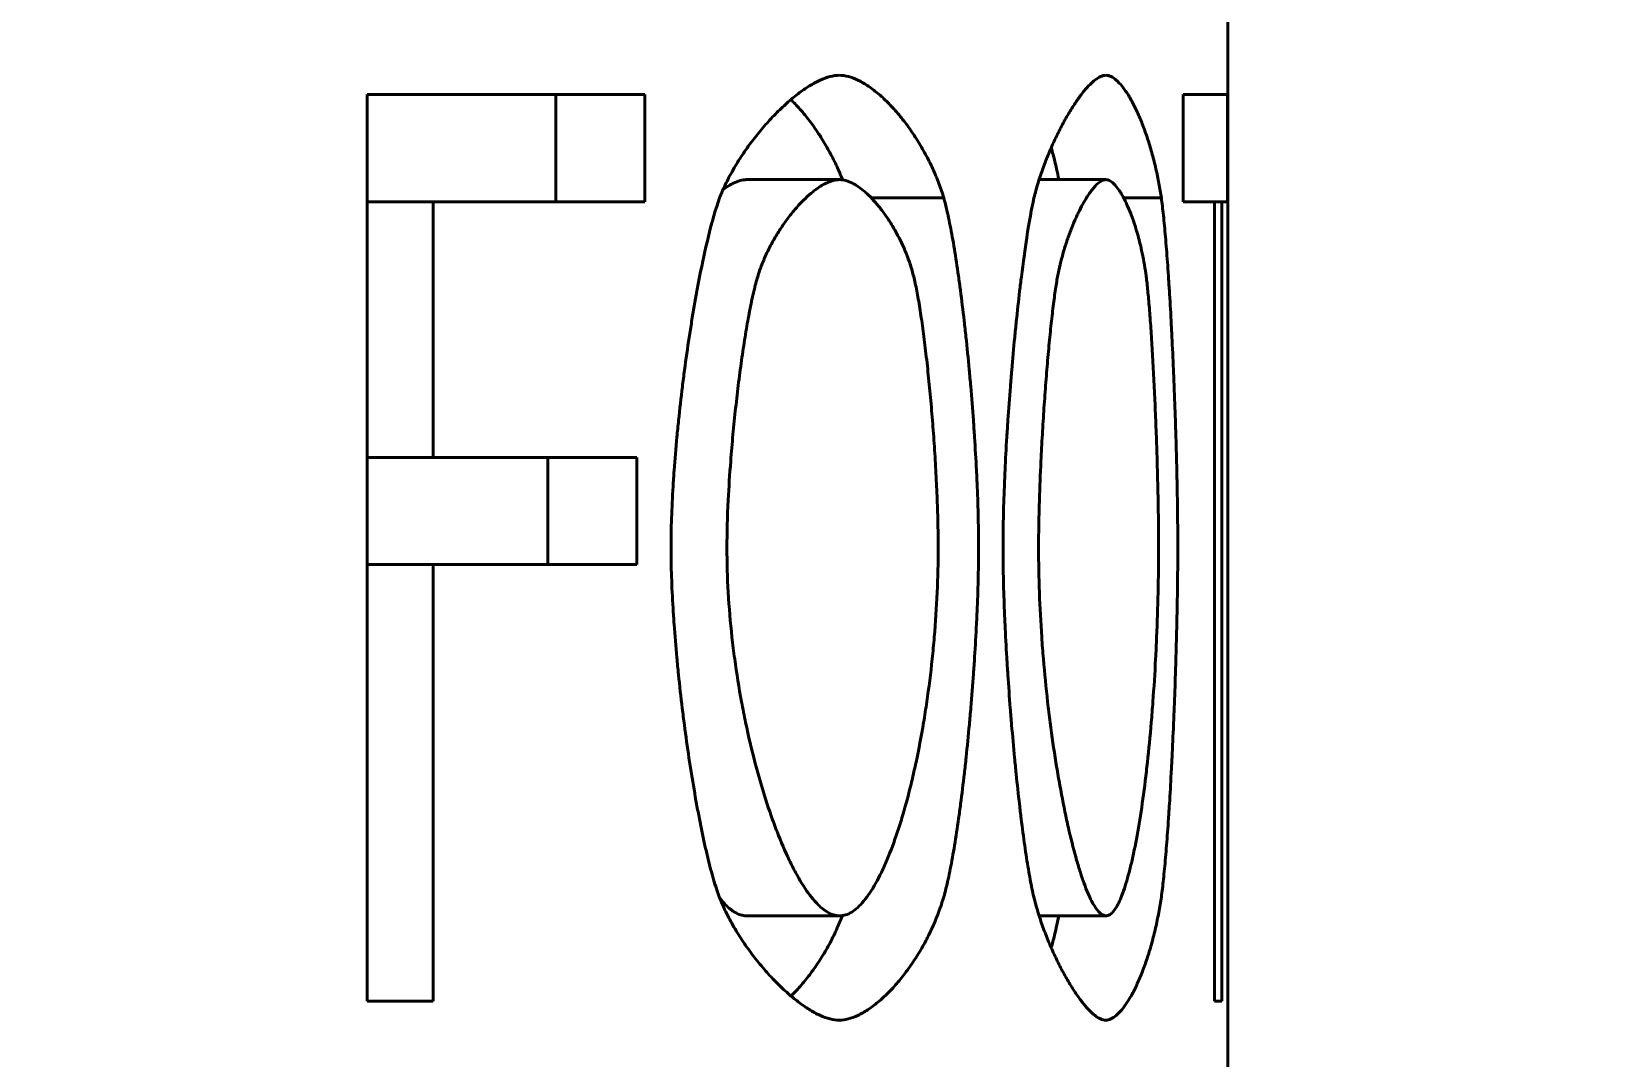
# Model space of a CAD drawing. Header units: millimetres. Extents: x 0 to 51860, y 0 to 5940.
# Drawn here: x 2555.67 to 2571.18, y 1716.55 to 1726.74 of the extents above; entities that cross this region are included whole.
import ezdxf

# ---------------------------------------------------------------- set-up
doc = ezdxf.new("R2010")
doc.units = ezdxf.units.MM
doc.header["$LTSCALE"] = 10
doc.layers.add('가시적인 것(ISO)', color=3, linetype='Continuous', lineweight=40)
doc.layers.add('치수(ISO)', color=2, linetype='Continuous', lineweight=25)
doc.styles.add('치수 텍스트_PSTEK_POSCO', font='isocp.shx')
doc.dimstyles.new('치수_PSTEK_POSCO', dxfattribs={"dimscale": 10, "dimtxt": 3.5, "dimasz": 2.5, "dimexe": 2, "dimexo": 2.5, "dimgap": 1, "dimtad": 1, "dimrnd": 1e-08, "dimdsep": 46, "dimtxsty": '치수 텍스트_PSTEK_POSCO', "dimcen": 0.09, "dimdle": 10, "dimclrd": 7, "dimclre": 7, "dimclrt": 2, "dimadec": 1, "dimazin": 2, "dimtfac": 1, "dimtmove": 0, "dimatfit": 3, "dimfxl": 0, "dimtolj": 1, "dimlwd": -1, "dimlwe": -1, "dimarcsym": 0})

# ---------------------------------------------------------------- blocks, each defined once
blk = doc.blocks.new('*D38')
at = {"layer": 'Defpoints', "color": 0}
for p in [(3319.031, 1812.006), (2349.031, 1803.006), (3319.031, 1569.51)]:
    blk.add_point(p, dxfattribs=at)
at = {"layer": '치수(ISO)', "color": 7}
for p, q in [((3319.031, 1787.006), (3319.031, 1549.51)), ((2349.031, 1778.006), (2349.031, 1549.51)), ((2374.031, 1569.51), (3294.031, 1569.51))]:
    blk.add_line(p, q, dxfattribs=at)
for points in [[(2374.031, 1573.677), (2374.031, 1565.344), (2349.031, 1569.51)], [(3294.031, 1573.677), (3294.031, 1565.344), (3319.031, 1569.51)]]:
    blk.add_solid(points, dxfattribs=at)
at = {"layer": '치수(ISO)', "color": 2, "insert": (2801.792, 1597.01), "char_height": 35, "attachment_point": 4, "style": '치수 텍스트_PSTEK_POSCO'}
blk.add_mtext('\\A1;970', dxfattribs=at)

msp = doc.modelspace()

# ---------------------------------------------------------------- linework, layer by layer
at = {"layer": '가시적인 것(ISO)'}
for p, q in [((2567.5511, 1726.11), (2567.5511, 1745.7463)), ((2559.0075, 1717.11), (2559.0075, 1726.11)), ((2561.7646, 1726.11), (2559.0075, 1726.11)), ((2560.8797, 1726.11), (2560.8797, 1725.0452)), ((2561.7646, 1726.11), (2561.7646, 1725.0452)), ((2567.1071, 1725.0452), (2567.1071, 1726.11)), ((2567.5511, 1726.11), (2567.1071, 1726.11)), ((2567.5481, 1726.11), (2567.5481, 1725.0452)), ((2567.5511, 1725.0452), (2567.5511, 1726.11)), ((2562.7733, 1725.264), (2563.6966, 1725.264)), ((2565.677, 1725.264), (2566.3405, 1725.264)), ((2559.0075, 1725.0452), (2559.6627, 1725.0452)), ((2559.6627, 1725.0452), (2561.7646, 1725.0452)), ((2559.6627, 1725.0452), (2559.6627, 1722.5071)), ((2564.012, 1725.0817), (2564.7309, 1725.0817)), ((2566.5165, 1725.0817), (2566.8904, 1725.0817)), ((2567.1071, 1725.0452), (2567.4174, 1725.0452)), ((2567.4174, 1717.11), (2567.4174, 1725.0452)), ((2567.4174, 1725.0452), (2567.4904, 1725.0452)), ((2567.4904, 1725.0452), (2567.5511, 1725.0452)), ((2567.4904, 1725.0452), (2567.4904, 1717.11)), ((2567.5511, 1711.7463), (2567.5511, 1725.0452)), ((2559.0075, 1722.5071), (2559.6627, 1722.5071)), ((2561.6828, 1722.5071), (2559.6627, 1722.5071)), ((2560.7995, 1722.5071), (2560.7995, 1721.4423)), ((2561.6828, 1722.5071), (2561.6828, 1721.4423)), ((2559.0075, 1721.4423), (2559.6627, 1721.4423)), ((2559.6627, 1721.4423), (2561.6828, 1721.4423)), ((2559.6627, 1721.4423), (2559.6627, 1717.11)), ((2562.7733, 1717.9561), (2563.6966, 1717.9561)), ((2565.6772, 1717.9561), (2566.3405, 1717.9561)), ((2559.0075, 1717.11), (2559.6627, 1717.11)), ((2567.4174, 1717.11), (2567.4904, 1717.11))]:
    msp.add_line(p, q, dxfattribs=at)
for points, knots in [([(2562.5051, 1725.0817), (2562.5242, 1725.1315), (2562.5461, 1725.1815), (2562.5704, 1725.2313), (2562.5947, 1725.281), (2562.6214, 1725.3306), (2562.65, 1725.3796), (2562.6643, 1725.404), (2562.6791, 1725.4284), (2562.6943, 1725.4525), (2562.7247, 1725.5008), (2562.7569, 1725.5483), (2562.7904, 1725.5946), (2562.8071, 1725.6178), (2562.8242, 1725.6407), (2562.8416, 1725.6633), (2562.8763, 1725.7084), (2562.9121, 1725.7521), (2562.9486, 1725.7942), (2562.9669, 1725.8152), (2562.9853, 1725.8359), (2563.0039, 1725.856), (2563.041, 1725.8963), (2563.0786, 1725.9347), (2563.1164, 1725.9708), (2563.1353, 1725.9888), (2563.1542, 1726.0063), (2563.1731, 1726.0232), (2563.2109, 1726.057), (2563.2486, 1726.0883), (2563.286, 1726.1168), (2563.3047, 1726.131), (2563.3232, 1726.1446), (2563.3417, 1726.1574), (2563.3785, 1726.183), (2563.4148, 1726.2055), (2563.4502, 1726.2247), (2563.4679, 1726.2344), (2563.4853, 1726.2431), (2563.5025, 1726.251), (2563.5369, 1726.2667), (2563.5703, 1726.2789), (2563.6022, 1726.2871), (2563.6342, 1726.2954), (2563.6648, 1726.2997), (2563.6938, 1726.2997)], [0, 0, 0, 0, 0.0833333, 0.0833333, 0.0833333, 0.1666667, 0.1666667, 0.1666667, 0.2083333, 0.2083333, 0.2083333, 0.2916667, 0.2916667, 0.2916667, 0.3333333, 0.3333333, 0.3333333, 0.4166667, 0.4166667, 0.4166667, 0.4583333, 0.4583333, 0.4583333, 0.5416667, 0.5416667, 0.5416667, 0.5833333, 0.5833333, 0.5833333, 0.6666667, 0.6666667, 0.6666667, 0.7083333, 0.7083333, 0.7083333, 0.7916667, 0.7916667, 0.7916667, 0.8333333, 0.8333333, 0.8333333, 0.9166667, 0.9166667, 0.9166667, 1, 1, 1, 1]), ([(2563.6938, 1726.2997), (2563.7232, 1726.2997), (2563.7539, 1726.2952), (2563.7856, 1726.2867), (2563.8173, 1726.2782), (2563.8499, 1726.2656), (2563.8831, 1726.2495), (2563.8996, 1726.2414), (2563.9164, 1726.2324), (2563.9332, 1726.2225), (2563.9668, 1726.2028), (2564.0009, 1726.1796), (2564.035, 1726.1534), (2564.052, 1726.1403), (2564.0691, 1726.1265), (2564.0861, 1726.1119), (2564.1201, 1726.0828), (2564.1541, 1726.0509), (2564.1876, 1726.0166), (2564.2043, 1725.9994), (2564.2209, 1725.9816), (2564.2374, 1725.9633), (2564.2704, 1725.9267), (2564.3028, 1725.8878), (2564.3343, 1725.8472), (2564.3501, 1725.8268), (2564.3656, 1725.8061), (2564.3809, 1725.7849), (2564.4115, 1725.7426), (2564.441, 1725.6986), (2564.4693, 1725.6535), (2564.4834, 1725.631), (2564.4972, 1725.6081), (2564.5107, 1725.585), (2564.5376, 1725.5388), (2564.5631, 1725.4917), (2564.5869, 1725.4439), (2564.5989, 1725.4201), (2564.6104, 1725.3961), (2564.6214, 1725.372), (2564.6436, 1725.3238), (2564.6639, 1725.2752), (2564.6822, 1725.2267), (2564.7006, 1725.1782), (2564.7169, 1725.1297), (2564.7309, 1725.0817)], [0, 0, 0, 0, 0.0833333, 0.0833333, 0.0833333, 0.1666667, 0.1666667, 0.1666667, 0.2083333, 0.2083333, 0.2083333, 0.2916667, 0.2916667, 0.2916667, 0.3333333, 0.3333333, 0.3333333, 0.4166667, 0.4166667, 0.4166667, 0.4583333, 0.4583333, 0.4583333, 0.5416667, 0.5416667, 0.5416667, 0.5833333, 0.5833333, 0.5833333, 0.6666667, 0.6666667, 0.6666667, 0.7083333, 0.7083333, 0.7083333, 0.7916667, 0.7916667, 0.7916667, 0.8333333, 0.8333333, 0.8333333, 0.9166667, 0.9166667, 0.9166667, 1, 1, 1, 1]), ([(2565.6259, 1725.0817), (2565.6379, 1725.1315), (2565.6516, 1725.1815), (2565.6668, 1725.2313), (2565.682, 1725.281), (2565.6986, 1725.3306), (2565.7164, 1725.3796), (2565.7253, 1725.404), (2565.7344, 1725.4284), (2565.7439, 1725.4525), (2565.7627, 1725.5008), (2565.7826, 1725.5483), (2565.8032, 1725.5946), (2565.8135, 1725.6178), (2565.824, 1725.6407), (2565.8347, 1725.6633), (2565.8559, 1725.7084), (2565.8778, 1725.7521), (2565.9, 1725.7942), (2565.9111, 1725.8152), (2565.9223, 1725.8359), (2565.9335, 1725.856), (2565.956, 1725.8963), (2565.9787, 1725.9347), (2566.0014, 1725.9708), (2566.0127, 1725.9888), (2566.024, 1726.0063), (2566.0353, 1726.0232), (2566.0579, 1726.057), (2566.0803, 1726.0883), (2566.1024, 1726.1168), (2566.1134, 1726.131), (2566.1244, 1726.1446), (2566.1352, 1726.1574), (2566.1569, 1726.183), (2566.1781, 1726.2055), (2566.1988, 1726.2247), (2566.2091, 1726.2344), (2566.2192, 1726.2431), (2566.2292, 1726.251), (2566.2491, 1726.2667), (2566.2683, 1726.2789), (2566.2867, 1726.2871), (2566.305, 1726.2954), (2566.3225, 1726.2997), (2566.3389, 1726.2997)], [0, 0, 0, 0, 0.0833333, 0.0833333, 0.0833333, 0.1666667, 0.1666667, 0.1666667, 0.2083333, 0.2083333, 0.2083333, 0.2916667, 0.2916667, 0.2916667, 0.3333333, 0.3333333, 0.3333333, 0.4166667, 0.4166667, 0.4166667, 0.4583333, 0.4583333, 0.4583333, 0.5416667, 0.5416667, 0.5416667, 0.5833333, 0.5833333, 0.5833333, 0.6666667, 0.6666667, 0.6666667, 0.7083333, 0.7083333, 0.7083333, 0.7916667, 0.7916667, 0.7916667, 0.8333333, 0.8333333, 0.8333333, 0.9166667, 0.9166667, 0.9166667, 1, 1, 1, 1]), ([(2566.3389, 1726.2997), (2566.3556, 1726.2997), (2566.373, 1726.2952), (2566.3908, 1726.2867), (2566.4086, 1726.2782), (2566.4269, 1726.2656), (2566.4453, 1726.2495), (2566.4546, 1726.2414), (2566.4638, 1726.2324), (2566.4731, 1726.2225), (2566.4918, 1726.2028), (2566.5105, 1726.1796), (2566.5291, 1726.1534), (2566.5384, 1726.1403), (2566.5477, 1726.1265), (2566.5569, 1726.1119), (2566.5754, 1726.0828), (2566.5936, 1726.0509), (2566.6116, 1726.0166), (2566.6205, 1725.9994), (2566.6294, 1725.9816), (2566.6382, 1725.9633), (2566.6557, 1725.9267), (2566.6728, 1725.8878), (2566.6893, 1725.8472), (2566.6975, 1725.8268), (2566.7056, 1725.8061), (2566.7136, 1725.7849), (2566.7295, 1725.7426), (2566.7447, 1725.6986), (2566.7592, 1725.6535), (2566.7665, 1725.631), (2566.7735, 1725.6081), (2566.7804, 1725.585), (2566.7941, 1725.5388), (2566.807, 1725.4917), (2566.819, 1725.4439), (2566.825, 1725.4201), (2566.8307, 1725.3961), (2566.8363, 1725.372), (2566.8473, 1725.3238), (2566.8574, 1725.2752), (2566.8665, 1725.2267), (2566.8755, 1725.1782), (2566.8835, 1725.1297), (2566.8904, 1725.0817)], [0, 0, 0, 0, 0.0833333, 0.0833333, 0.0833333, 0.1666667, 0.1666667, 0.1666667, 0.2083333, 0.2083333, 0.2083333, 0.2916667, 0.2916667, 0.2916667, 0.3333333, 0.3333333, 0.3333333, 0.4166667, 0.4166667, 0.4166667, 0.4583333, 0.4583333, 0.4583333, 0.5416667, 0.5416667, 0.5416667, 0.5833333, 0.5833333, 0.5833333, 0.6666667, 0.6666667, 0.6666667, 0.7083333, 0.7083333, 0.7083333, 0.7916667, 0.7916667, 0.7916667, 0.8333333, 0.8333333, 0.8333333, 0.9166667, 0.9166667, 0.9166667, 1, 1, 1, 1]), ([(2563.2133, 1726.0582), (2563.2271, 1726.0447), (2563.2408, 1726.0309), (2563.2709, 1725.9994), (2563.2872, 1725.9816), (2563.3357, 1725.9267), (2563.3674, 1725.8878), (2563.4137, 1725.8268), (2563.429, 1725.8061), (2563.4739, 1725.7426), (2563.5029, 1725.6986), (2563.5444, 1725.631), (2563.558, 1725.6081), (2563.5975, 1725.5388), (2563.6225, 1725.4917), (2563.6576, 1725.4201), (2563.6689, 1725.3961), (2563.6962, 1725.3354), (2563.7116, 1725.2986), (2563.7259, 1725.2618)], [0.38196135, 0.38196135, 0.38196135, 0.38196135, 0.41666667, 0.41666667, 0.45833333, 0.45833333, 0.54166667, 0.54166667, 0.58333333, 0.58333333, 0.66666667, 0.66666667, 0.70833333, 0.70833333, 0.79166667, 0.79166667, 0.83333333, 0.83333333, 0.8965461, 0.8965461, 0.8965461, 0.8965461]), ([(2565.797, 1725.5806), (2565.81, 1725.5358), (2565.8222, 1725.4901), (2565.8394, 1725.4201), (2565.8451, 1725.3961), (2565.8585, 1725.3361), (2565.8661, 1725.3001), (2565.873, 1725.264)], [0.71102195, 0.71102195, 0.71102195, 0.71102195, 0.79166667, 0.79166667, 0.83333333, 0.83333333, 0.89529393, 0.89529393, 0.89529393, 0.89529393]), ([(2562.7733, 1725.264), (2562.7529, 1725.264), (2562.7103, 1725.2577), (2562.6533, 1725.2354), (2562.5961, 1725.2042), (2562.5615, 1725.1807), (2562.5389, 1725.1635)], [0, 0, 0, 0, 0.08333333, 0.16666667, 0.20833333, 0.28510511, 0.28510511, 0.28510511, 0.28510511]), ([(2563.6966, 1725.264), (2563.6758, 1725.264), (2563.6541, 1725.2609), (2563.6316, 1725.2548), (2563.6091, 1725.2488), (2563.5858, 1725.2399), (2563.562, 1725.2283), (2563.5262, 1725.2109), (2563.4892, 1725.1876), (2563.4516, 1725.1591), (2563.439, 1725.1496), (2563.4264, 1725.1396), (2563.4138, 1725.1289), (2563.3885, 1725.1077), (2563.363, 1725.0844), (2563.3376, 1725.0591), (2563.3249, 1725.0465), (2563.3122, 1725.0333), (2563.2996, 1725.0198), (2563.2743, 1724.9926), (2563.2492, 1724.9637), (2563.2245, 1724.9332), (2563.2121, 1724.918), (2563.1999, 1724.9024), (2563.1877, 1724.8864), (2563.1635, 1724.8544), (2563.1397, 1724.821), (2563.1167, 1724.7864), (2563.1052, 1724.7691), (2563.0939, 1724.7516), (2563.0828, 1724.7337), (2563.0607, 1724.698), (2563.0394, 1724.6613), (2563.0192, 1724.6237), (2563.0091, 1724.6049), (2562.9993, 1724.5859), (2562.9898, 1724.5668), (2562.9708, 1724.5284), (2562.953, 1724.4894), (2562.9368, 1724.4499), (2562.9205, 1724.4105), (2562.9057, 1724.3706), (2562.8927, 1724.3305)], [0, 0, 0, 0, 0.0833333, 0.0833333, 0.0833333, 0.1666667, 0.1666667, 0.1666667, 0.2916667, 0.2916667, 0.2916667, 0.3333333, 0.3333333, 0.3333333, 0.4166667, 0.4166667, 0.4166667, 0.4583333, 0.4583333, 0.4583333, 0.5416667, 0.5416667, 0.5416667, 0.5833333, 0.5833333, 0.5833333, 0.6666667, 0.6666667, 0.6666667, 0.7083333, 0.7083333, 0.7083333, 0.7916667, 0.7916667, 0.7916667, 0.8333333, 0.8333333, 0.8333333, 0.9166667, 0.9166667, 0.9166667, 1, 1, 1, 1]), ([(2564.4246, 1724.3305), (2564.4143, 1724.3694), (2564.4023, 1724.4083), (2564.389, 1724.4469), (2564.3757, 1724.4855), (2564.3609, 1724.5239), (2564.345, 1724.5617), (2564.321, 1724.6184), (2564.2943, 1724.6739), (2564.2655, 1724.7273), (2564.2559, 1724.7451), (2564.246, 1724.7627), (2564.236, 1724.7799), (2564.2159, 1724.8145), (2564.1949, 1724.848), (2564.1733, 1724.8802), (2564.1625, 1724.8962), (2564.1515, 1724.912), (2564.1404, 1724.9273), (2564.1182, 1724.9581), (2564.0954, 1724.9873), (2564.0723, 1725.0148), (2564.0607, 1725.0285), (2564.0491, 1725.0418), (2564.0374, 1725.0547), (2564.014, 1725.0803), (2563.9903, 1725.1041), (2563.9667, 1725.1257), (2563.9548, 1725.1365), (2563.943, 1725.1468), (2563.9312, 1725.1565), (2563.9075, 1725.1758), (2563.884, 1725.1929), (2563.8608, 1725.2075), (2563.8492, 1725.2147), (2563.8377, 1725.2213), (2563.8263, 1725.2273), (2563.8034, 1725.2392), (2563.7811, 1725.2483), (2563.7594, 1725.2546), (2563.7377, 1725.2608), (2563.7167, 1725.264), (2563.6966, 1725.264)], [0, 0, 0, 0, 0.0833333, 0.0833333, 0.0833333, 0.1666667, 0.1666667, 0.1666667, 0.2916667, 0.2916667, 0.2916667, 0.3333333, 0.3333333, 0.3333333, 0.4166667, 0.4166667, 0.4166667, 0.4583333, 0.4583333, 0.4583333, 0.5416667, 0.5416667, 0.5416667, 0.5833333, 0.5833333, 0.5833333, 0.6666667, 0.6666667, 0.6666667, 0.7083333, 0.7083333, 0.7083333, 0.7916667, 0.7916667, 0.7916667, 0.8333333, 0.8333333, 0.8333333, 0.9166667, 0.9166667, 0.9166667, 1, 1, 1, 1]), ([(2566.3405, 1725.264), (2566.3287, 1725.264), (2566.3163, 1725.2609), (2566.3035, 1725.2548), (2566.2906, 1725.2488), (2566.2772, 1725.2399), (2566.2635, 1725.2283), (2566.2429, 1725.2109), (2566.2215, 1725.1876), (2566.1996, 1725.1591), (2566.1923, 1725.1496), (2566.1849, 1725.1396), (2566.1775, 1725.1289), (2566.1627, 1725.1077), (2566.1478, 1725.0844), (2566.1328, 1725.0591), (2566.1254, 1725.0465), (2566.1179, 1725.0333), (2566.1104, 1725.0198), (2566.0955, 1724.9926), (2566.0806, 1724.9637), (2566.0659, 1724.9332), (2566.0586, 1724.918), (2566.0513, 1724.9024), (2566.044, 1724.8864), (2566.0296, 1724.8544), (2566.0154, 1724.821), (2566.0016, 1724.7864), (2565.9947, 1724.7691), (2565.9879, 1724.7516), (2565.9812, 1724.7337), (2565.9679, 1724.698), (2565.955, 1724.6613), (2565.9428, 1724.6237), (2565.9367, 1724.6049), (2565.9308, 1724.5859), (2565.925, 1724.5668), (2565.9135, 1724.5284), (2565.9027, 1724.4894), (2565.8928, 1724.4499), (2565.8829, 1724.4105), (2565.8739, 1724.3706), (2565.8659, 1724.3305)], [0, 0, 0, 0, 0.0833333, 0.0833333, 0.0833333, 0.1666667, 0.1666667, 0.1666667, 0.2916667, 0.2916667, 0.2916667, 0.3333333, 0.3333333, 0.3333333, 0.4166667, 0.4166667, 0.4166667, 0.4583333, 0.4583333, 0.4583333, 0.5416667, 0.5416667, 0.5416667, 0.5833333, 0.5833333, 0.5833333, 0.6666667, 0.6666667, 0.6666667, 0.7083333, 0.7083333, 0.7083333, 0.7916667, 0.7916667, 0.7916667, 0.8333333, 0.8333333, 0.8333333, 0.9166667, 0.9166667, 0.9166667, 1, 1, 1, 1]), ([(2566.7362, 1724.3305), (2566.7309, 1724.3694), (2566.7247, 1724.4083), (2566.7178, 1724.4469), (2566.7109, 1724.4855), (2566.7032, 1724.5239), (2566.6948, 1724.5617), (2566.6823, 1724.6184), (2566.6683, 1724.6739), (2566.653, 1724.7273), (2566.6479, 1724.7451), (2566.6427, 1724.7627), (2566.6374, 1724.7799), (2566.6267, 1724.8145), (2566.6155, 1724.848), (2566.6039, 1724.8802), (2566.5981, 1724.8962), (2566.5922, 1724.912), (2566.5862, 1724.9273), (2566.5743, 1724.9581), (2566.562, 1724.9873), (2566.5494, 1725.0148), (2566.5431, 1725.0285), (2566.5368, 1725.0418), (2566.5304, 1725.0547), (2566.5176, 1725.0803), (2566.5046, 1725.1041), (2566.4916, 1725.1257), (2566.4851, 1725.1365), (2566.4786, 1725.1468), (2566.472, 1725.1565), (2566.459, 1725.1758), (2566.4459, 1725.1929), (2566.4329, 1725.2075), (2566.4265, 1725.2147), (2566.42, 1725.2213), (2566.4136, 1725.2273), (2566.4009, 1725.2392), (2566.3883, 1725.2483), (2566.376, 1725.2546), (2566.3638, 1725.2608), (2566.3519, 1725.264), (2566.3405, 1725.264)], [0, 0, 0, 0, 0.0833333, 0.0833333, 0.0833333, 0.1666667, 0.1666667, 0.1666667, 0.2916667, 0.2916667, 0.2916667, 0.3333333, 0.3333333, 0.3333333, 0.4166667, 0.4166667, 0.4166667, 0.4583333, 0.4583333, 0.4583333, 0.5416667, 0.5416667, 0.5416667, 0.5833333, 0.5833333, 0.5833333, 0.6666667, 0.6666667, 0.6666667, 0.7083333, 0.7083333, 0.7083333, 0.7916667, 0.7916667, 0.7916667, 0.8333333, 0.8333333, 0.8333333, 0.9166667, 0.9166667, 0.9166667, 1, 1, 1, 1]), ([(2562.0234, 1721.61), (2562.0234, 1721.7042), (2562.0269, 1721.9009), (2562.0395, 1722.1622), (2562.0574, 1722.4317), (2562.0759, 1722.6522), (2562.1035, 1722.9303), (2562.1289, 1723.1534), (2562.1642, 1723.4293), (2562.1951, 1723.6462), (2562.2362, 1723.9088), (2562.271, 1724.1106), (2562.3251, 1724.3965), (2562.4002, 1724.744), (2562.4674, 1724.9784), (2562.5051, 1725.0817)], [0, 0, 0, 0, 0.0833333, 0.1666667, 0.2083333, 0.2916667, 0.3333333, 0.4166667, 0.4583333, 0.5416667, 0.5833333, 0.6666667, 0.7083333, 0.8333333, 1, 1, 1, 1]), ([(2564.7309, 1725.0817), (2564.745, 1725.0318), (2564.7591, 1724.974), (2564.7732, 1724.9092), (2564.7873, 1724.8444), (2564.8013, 1724.7726), (2564.8152, 1724.6949), (2564.8222, 1724.656), (2564.8291, 1724.6156), (2564.836, 1724.5739), (2564.8497, 1724.4905), (2564.8632, 1724.4017), (2564.8763, 1724.3084), (2564.8829, 1724.2618), (2564.8894, 1724.2141), (2564.8958, 1724.1654), (2564.9087, 1724.068), (2564.9211, 1723.9668), (2564.9331, 1723.8627), (2564.939, 1723.8106), (2564.9449, 1723.7578), (2564.9506, 1723.7045), (2564.962, 1723.5978), (2564.9729, 1723.4887), (2564.9832, 1723.3784), (2564.9883, 1723.3232), (2564.9933, 1723.2677), (2564.998, 1723.212), (2565.0076, 1723.1006), (2565.0165, 1722.9883), (2565.0246, 1722.8764), (2565.0286, 1722.8204), (2565.0325, 1722.7645), (2565.0361, 1722.7087), (2565.0433, 1722.5973), (2565.0497, 1722.4865), (2565.0552, 1722.3776), (2565.0579, 1722.3231), (2565.0604, 1722.2691), (2565.0626, 1722.2157), (2565.0671, 1722.1088), (2565.0705, 1722.0042), (2565.0728, 1721.9029), (2565.0752, 1721.8016), (2565.0764, 1721.7036), (2565.0764, 1721.61)], [0, 0, 0, 0, 0.0833333, 0.0833333, 0.0833333, 0.1666667, 0.1666667, 0.1666667, 0.2083333, 0.2083333, 0.2083333, 0.2916667, 0.2916667, 0.2916667, 0.3333333, 0.3333333, 0.3333333, 0.4166667, 0.4166667, 0.4166667, 0.4583333, 0.4583333, 0.4583333, 0.5416667, 0.5416667, 0.5416667, 0.5833333, 0.5833333, 0.5833333, 0.6666667, 0.6666667, 0.6666667, 0.7083333, 0.7083333, 0.7083333, 0.7916667, 0.7916667, 0.7916667, 0.8333333, 0.8333333, 0.8333333, 0.9166667, 0.9166667, 0.9166667, 1, 1, 1, 1]), ([(2565.3189, 1721.61), (2565.3189, 1721.7042), (2565.3212, 1721.9009), (2565.3293, 1722.1622), (2565.3409, 1722.4317), (2565.3528, 1722.6522), (2565.3706, 1722.9303), (2565.3869, 1723.1534), (2565.4096, 1723.4293), (2565.4294, 1723.6462), (2565.4557, 1723.9088), (2565.4778, 1724.1106), (2565.5123, 1724.3965), (2565.5599, 1724.744), (2565.6022, 1724.9784), (2565.6259, 1725.0817)], [0, 0, 0, 0, 0.0833333, 0.1666667, 0.2083333, 0.2916667, 0.3333333, 0.4166667, 0.4583333, 0.5416667, 0.5833333, 0.6666667, 0.7083333, 0.8333333, 1, 1, 1, 1]), ([(2566.8904, 1725.0817), (2566.8973, 1725.0318), (2566.9042, 1724.974), (2566.911, 1724.9092), (2566.9178, 1724.8444), (2566.9246, 1724.7726), (2566.9313, 1724.6949), (2566.9347, 1724.656), (2566.938, 1724.6156), (2566.9413, 1724.5739), (2566.9478, 1724.4905), (2566.9543, 1724.4017), (2566.9605, 1724.3084), (2566.9636, 1724.2618), (2566.9667, 1724.2141), (2566.9698, 1724.1654), (2566.9758, 1724.068), (2566.9817, 1723.9668), (2566.9873, 1723.8627), (2566.9901, 1723.8106), (2566.9928, 1723.7578), (2566.9955, 1723.7045), (2567.0008, 1723.5978), (2567.0059, 1723.4887), (2567.0106, 1723.3784), (2567.013, 1723.3232), (2567.0153, 1723.2677), (2567.0175, 1723.212), (2567.0219, 1723.1006), (2567.026, 1722.9883), (2567.0297, 1722.8764), (2567.0316, 1722.8204), (2567.0333, 1722.7645), (2567.035, 1722.7087), (2567.0383, 1722.5973), (2567.0412, 1722.4865), (2567.0437, 1722.3776), (2567.045, 1722.3231), (2567.0461, 1722.2691), (2567.0471, 1722.2157), (2567.0491, 1722.1088), (2567.0507, 1722.0042), (2567.0518, 1721.9029), (2567.0528, 1721.8016), (2567.0534, 1721.7036), (2567.0534, 1721.61)], [0, 0, 0, 0, 0.0833333, 0.0833333, 0.0833333, 0.1666667, 0.1666667, 0.1666667, 0.2083333, 0.2083333, 0.2083333, 0.2916667, 0.2916667, 0.2916667, 0.3333333, 0.3333333, 0.3333333, 0.4166667, 0.4166667, 0.4166667, 0.4583333, 0.4583333, 0.4583333, 0.5416667, 0.5416667, 0.5416667, 0.5833333, 0.5833333, 0.5833333, 0.6666667, 0.6666667, 0.6666667, 0.7083333, 0.7083333, 0.7083333, 0.7916667, 0.7916667, 0.7916667, 0.8333333, 0.8333333, 0.8333333, 0.9166667, 0.9166667, 0.9166667, 1, 1, 1, 1]), ([(2562.8927, 1724.3305), (2562.8802, 1724.2922), (2562.8676, 1724.2474), (2562.855, 1724.1971), (2562.8424, 1724.1468), (2562.8298, 1724.0909), (2562.8173, 1724.0302), (2562.8111, 1723.9998), (2562.8048, 1723.9683), (2562.7987, 1723.9357), (2562.7863, 1723.8704), (2562.7741, 1723.8008), (2562.7622, 1723.7277), (2562.7562, 1723.6911), (2562.7503, 1723.6537), (2562.7445, 1723.6154), (2562.7329, 1723.539), (2562.7216, 1723.4594), (2562.7106, 1723.3776), (2562.7052, 1723.3367), (2562.6998, 1723.2952), (2562.6946, 1723.2533), (2562.6841, 1723.1694), (2562.6741, 1723.0836), (2562.6647, 1722.9968), (2562.6599, 1722.9535), (2562.6554, 1722.9098), (2562.6509, 1722.866), (2562.6421, 1722.7784), (2562.6339, 1722.6902), (2562.6264, 1722.6022), (2562.6226, 1722.5582), (2562.6191, 1722.5143), (2562.6157, 1722.4705), (2562.6056, 1722.3391), (2562.5973, 1722.2092), (2562.591, 1722.0835), (2562.5827, 1721.916), (2562.5781, 1721.7559), (2562.5781, 1721.61)], [0, 0, 0, 0, 0.0833333, 0.0833333, 0.0833333, 0.1666667, 0.1666667, 0.1666667, 0.2083333, 0.2083333, 0.2083333, 0.2916667, 0.2916667, 0.2916667, 0.3333333, 0.3333333, 0.3333333, 0.4166667, 0.4166667, 0.4166667, 0.4583333, 0.4583333, 0.4583333, 0.5416667, 0.5416667, 0.5416667, 0.5833333, 0.5833333, 0.5833333, 0.6666667, 0.6666667, 0.6666667, 0.7083333, 0.7083333, 0.7083333, 0.8333333, 0.8333333, 0.8333333, 1, 1, 1, 1]), ([(2564.6753, 1721.61), (2564.6753, 1721.6842), (2564.6744, 1721.7617), (2564.6726, 1721.8418), (2564.6709, 1721.922), (2564.6684, 1722.0047), (2564.6652, 1722.0891), (2564.6635, 1722.1313), (2564.6617, 1722.174), (2564.6597, 1722.217), (2564.6558, 1722.303), (2564.6511, 1722.3903), (2564.6458, 1722.4782), (2564.6431, 1722.5221), (2564.6403, 1722.5662), (2564.6374, 1722.6103), (2564.6315, 1722.6985), (2564.625, 1722.7868), (2564.6181, 1722.8744), (2564.6146, 1722.9182), (2564.611, 1722.9619), (2564.6072, 1723.0052), (2564.5998, 1723.0919), (2564.5918, 1723.1775), (2564.5835, 1723.2612), (2564.5794, 1723.303), (2564.5751, 1723.3444), (2564.5708, 1723.3852), (2564.5621, 1723.4667), (2564.5531, 1723.5459), (2564.5438, 1723.6219), (2564.5391, 1723.6599), (2564.5344, 1723.6972), (2564.5297, 1723.7335), (2564.5201, 1723.8062), (2564.5103, 1723.8753), (2564.5004, 1723.94), (2564.4955, 1723.9724), (2564.4905, 1724.0037), (2564.4854, 1724.0337), (2564.4754, 1724.0939), (2564.4653, 1724.1492), (2564.4551, 1724.1989), (2564.4449, 1724.2487), (2564.4347, 1724.2928), (2564.4246, 1724.3305)], [0, 0, 0, 0, 0.0833333, 0.0833333, 0.0833333, 0.1666667, 0.1666667, 0.1666667, 0.2083333, 0.2083333, 0.2083333, 0.2916667, 0.2916667, 0.2916667, 0.3333333, 0.3333333, 0.3333333, 0.4166667, 0.4166667, 0.4166667, 0.4583333, 0.4583333, 0.4583333, 0.5416667, 0.5416667, 0.5416667, 0.5833333, 0.5833333, 0.5833333, 0.6666667, 0.6666667, 0.6666667, 0.7083333, 0.7083333, 0.7083333, 0.7916667, 0.7916667, 0.7916667, 0.8333333, 0.8333333, 0.8333333, 0.9166667, 0.9166667, 0.9166667, 1, 1, 1, 1]), ([(2565.8659, 1724.3305), (2565.8583, 1724.2922), (2565.8506, 1724.2474), (2565.8429, 1724.1971), (2565.8352, 1724.1468), (2565.8274, 1724.0909), (2565.8198, 1724.0302), (2565.8159, 1723.9998), (2565.8121, 1723.9683), (2565.8083, 1723.9357), (2565.8007, 1723.8704), (2565.7932, 1723.8008), (2565.7859, 1723.7277), (2565.7822, 1723.6911), (2565.7786, 1723.6537), (2565.775, 1723.6154), (2565.7678, 1723.539), (2565.7608, 1723.4594), (2565.754, 1723.3776), (2565.7506, 1723.3367), (2565.7473, 1723.2952), (2565.7441, 1723.2533), (2565.7376, 1723.1694), (2565.7314, 1723.0836), (2565.7255, 1722.9968), (2565.7226, 1722.9535), (2565.7197, 1722.9098), (2565.717, 1722.866), (2565.7115, 1722.7784), (2565.7064, 1722.6902), (2565.7017, 1722.6022), (2565.6994, 1722.5582), (2565.6972, 1722.5143), (2565.6951, 1722.4705), (2565.6888, 1722.3391), (2565.6836, 1722.2092), (2565.6797, 1722.0835), (2565.6745, 1721.916), (2565.6716, 1721.7559), (2565.6716, 1721.61)], [0, 0, 0, 0, 0.0833333, 0.0833333, 0.0833333, 0.1666667, 0.1666667, 0.1666667, 0.2083333, 0.2083333, 0.2083333, 0.2916667, 0.2916667, 0.2916667, 0.3333333, 0.3333333, 0.3333333, 0.4166667, 0.4166667, 0.4166667, 0.4583333, 0.4583333, 0.4583333, 0.5416667, 0.5416667, 0.5416667, 0.5833333, 0.5833333, 0.5833333, 0.6666667, 0.6666667, 0.6666667, 0.7083333, 0.7083333, 0.7083333, 0.8333333, 0.8333333, 0.8333333, 1, 1, 1, 1]), ([(2566.863, 1721.61), (2566.863, 1721.6842), (2566.8626, 1721.7617), (2566.8617, 1721.8418), (2566.8609, 1721.922), (2566.8596, 1722.0047), (2566.858, 1722.0891), (2566.8572, 1722.1313), (2566.8563, 1722.174), (2566.8553, 1722.217), (2566.8533, 1722.303), (2566.851, 1722.3903), (2566.8484, 1722.4782), (2566.8471, 1722.5221), (2566.8457, 1722.5662), (2566.8442, 1722.6103), (2566.8413, 1722.6985), (2566.8381, 1722.7868), (2566.8346, 1722.8744), (2566.8328, 1722.9182), (2566.831, 1722.9619), (2566.8292, 1723.0052), (2566.8254, 1723.0919), (2566.8214, 1723.1775), (2566.8173, 1723.2612), (2566.8152, 1723.303), (2566.813, 1723.3444), (2566.8108, 1723.3852), (2566.8065, 1723.4667), (2566.8019, 1723.5459), (2566.7972, 1723.6219), (2566.7949, 1723.6599), (2566.7925, 1723.6972), (2566.79, 1723.7335), (2566.7852, 1723.8062), (2566.7802, 1723.8753), (2566.7752, 1723.94), (2566.7726, 1723.9724), (2566.7701, 1724.0037), (2566.7675, 1724.0337), (2566.7624, 1724.0939), (2566.7572, 1724.1492), (2566.7519, 1724.1989), (2566.7467, 1724.2487), (2566.7415, 1724.2928), (2566.7362, 1724.3305)], [0, 0, 0, 0, 0.0833333, 0.0833333, 0.0833333, 0.1666667, 0.1666667, 0.1666667, 0.2083333, 0.2083333, 0.2083333, 0.2916667, 0.2916667, 0.2916667, 0.3333333, 0.3333333, 0.3333333, 0.4166667, 0.4166667, 0.4166667, 0.4583333, 0.4583333, 0.4583333, 0.5416667, 0.5416667, 0.5416667, 0.5833333, 0.5833333, 0.5833333, 0.6666667, 0.6666667, 0.6666667, 0.7083333, 0.7083333, 0.7083333, 0.7916667, 0.7916667, 0.7916667, 0.8333333, 0.8333333, 0.8333333, 0.9166667, 0.9166667, 0.9166667, 1, 1, 1, 1]), ([(2562.5019, 1718.1457), (2562.4831, 1718.1955), (2562.4641, 1718.2534), (2562.4451, 1718.3183), (2562.426, 1718.3832), (2562.407, 1718.4551), (2562.3881, 1718.533), (2562.3787, 1718.5719), (2562.3693, 1718.6123), (2562.3599, 1718.6541), (2562.3412, 1718.7377), (2562.3227, 1718.8267), (2562.3046, 1718.9201), (2562.2955, 1718.9668), (2562.2865, 1719.0146), (2562.2777, 1719.0633), (2562.26, 1719.1608), (2562.2427, 1719.2622), (2562.2261, 1719.3664), (2562.2178, 1719.4185), (2562.2096, 1719.4713), (2562.2016, 1719.5247), (2562.1857, 1719.6314), (2562.1704, 1719.7405), (2562.1559, 1719.8508), (2562.1487, 1719.906), (2562.1417, 1719.9614), (2562.135, 1720.0171), (2562.1215, 1720.1284), (2562.1089, 1720.2404), (2562.0974, 1720.3521), (2562.0917, 1720.4079), (2562.0862, 1720.4637), (2562.0811, 1720.5192), (2562.0707, 1720.6304), (2562.0616, 1720.7406), (2562.0538, 1720.849), (2562.0499, 1720.9032), (2562.0464, 1720.9569), (2562.0432, 1721.01), (2562.0368, 1721.1163), (2562.0318, 1721.2201), (2562.0285, 1721.3204), (2562.0251, 1721.4208), (2562.0234, 1721.5177), (2562.0234, 1721.61)], [0, 0, 0, 0, 0.0833333, 0.0833333, 0.0833333, 0.1666667, 0.1666667, 0.1666667, 0.2083333, 0.2083333, 0.2083333, 0.2916667, 0.2916667, 0.2916667, 0.3333333, 0.3333333, 0.3333333, 0.4166667, 0.4166667, 0.4166667, 0.4583333, 0.4583333, 0.4583333, 0.5416667, 0.5416667, 0.5416667, 0.5833333, 0.5833333, 0.5833333, 0.6666667, 0.6666667, 0.6666667, 0.7083333, 0.7083333, 0.7083333, 0.7916667, 0.7916667, 0.7916667, 0.8333333, 0.8333333, 0.8333333, 0.9166667, 0.9166667, 0.9166667, 1, 1, 1, 1]), ([(2562.5781, 1721.61), (2562.5781, 1721.4623), (2562.5826, 1721.3139), (2562.5911, 1721.1658), (2562.5996, 1721.0178), (2562.6122, 1720.8701), (2562.6283, 1720.724), (2562.6364, 1720.6509), (2562.6453, 1720.5783), (2562.6551, 1720.5061), (2562.6746, 1720.3618), (2562.6975, 1720.2197), (2562.7232, 1720.0808), (2562.736, 1720.0113), (2562.7496, 1719.9427), (2562.7638, 1719.875), (2562.7921, 1719.7397), (2562.8231, 1719.6082), (2562.8562, 1719.4817), (2562.8727, 1719.4185), (2562.8897, 1719.3565), (2562.9072, 1719.2959), (2562.9422, 1719.1747), (2562.9791, 1719.0591), (2563.0173, 1718.9502), (2563.0364, 1718.8958), (2563.0558, 1718.843), (2563.0756, 1718.7921), (2563.115, 1718.6902), (2563.1556, 1718.5957), (2563.1968, 1718.5096), (2563.2174, 1718.4665), (2563.2382, 1718.4256), (2563.2591, 1718.3869), (2563.3009, 1718.3095), (2563.3432, 1718.2412), (2563.3854, 1718.1831), (2563.4066, 1718.154), (2563.4277, 1718.1275), (2563.4488, 1718.1037), (2563.4804, 1718.0679), (2563.512, 1718.0382), (2563.5432, 1718.0151), (2563.5745, 1717.9919), (2563.6055, 1717.9753), (2563.6361, 1717.9657), (2563.6564, 1717.9593), (2563.6766, 1717.9561), (2563.6966, 1717.9561)], [0, 0, 0, 0, 0.0833333, 0.0833333, 0.0833333, 0.1666667, 0.1666667, 0.1666667, 0.2083333, 0.2083333, 0.2083333, 0.2916667, 0.2916667, 0.2916667, 0.3333333, 0.3333333, 0.3333333, 0.4166667, 0.4166667, 0.4166667, 0.4583333, 0.4583333, 0.4583333, 0.5416667, 0.5416667, 0.5416667, 0.5833333, 0.5833333, 0.5833333, 0.6666667, 0.6666667, 0.6666667, 0.7083333, 0.7083333, 0.7083333, 0.7916667, 0.7916667, 0.7916667, 0.8333333, 0.8333333, 0.8333333, 0.8958333, 0.8958333, 0.8958333, 0.9583333, 0.9583333, 0.9583333, 1, 1, 1, 1]), ([(2563.6966, 1717.9561), (2563.7165, 1717.9561), (2563.7366, 1717.9593), (2563.7566, 1717.9657), (2563.7767, 1717.9721), (2563.7968, 1717.9816), (2563.8169, 1717.9941), (2563.857, 1718.0191), (2563.8971, 1718.056), (2563.9368, 1718.1037), (2563.9566, 1718.1275), (2563.9763, 1718.154), (2563.9958, 1718.1831), (2564.0349, 1718.2412), (2564.0734, 1718.3095), (2564.1109, 1718.3869), (2564.1296, 1718.4256), (2564.1481, 1718.4665), (2564.1664, 1718.5096), (2564.2028, 1718.5957), (2564.2381, 1718.6902), (2564.272, 1718.7921), (2564.2889, 1718.843), (2564.3055, 1718.8958), (2564.3217, 1718.9502), (2564.354, 1719.0591), (2564.3848, 1719.1747), (2564.4137, 1719.2959), (2564.4281, 1719.3565), (2564.4421, 1719.4185), (2564.4556, 1719.4817), (2564.4825, 1719.6082), (2564.5075, 1719.7397), (2564.5302, 1719.875), (2564.5415, 1719.9427), (2564.5522, 1720.0113), (2564.5624, 1720.0808), (2564.5827, 1720.2197), (2564.6006, 1720.3618), (2564.6159, 1720.5061), (2564.6235, 1720.5783), (2564.6304, 1720.6509), (2564.6366, 1720.724), (2564.6491, 1720.8701), (2564.6588, 1721.0178), (2564.6653, 1721.1658), (2564.6718, 1721.3139), (2564.6753, 1721.4623), (2564.6753, 1721.61)], [0, 0, 0, 0, 0.0416667, 0.0416667, 0.0416667, 0.0833333, 0.0833333, 0.0833333, 0.1666667, 0.1666667, 0.1666667, 0.2083333, 0.2083333, 0.2083333, 0.2916667, 0.2916667, 0.2916667, 0.3333333, 0.3333333, 0.3333333, 0.4166667, 0.4166667, 0.4166667, 0.4583333, 0.4583333, 0.4583333, 0.5416667, 0.5416667, 0.5416667, 0.5833333, 0.5833333, 0.5833333, 0.6666667, 0.6666667, 0.6666667, 0.7083333, 0.7083333, 0.7083333, 0.7916667, 0.7916667, 0.7916667, 0.8333333, 0.8333333, 0.8333333, 0.9166667, 0.9166667, 0.9166667, 1, 1, 1, 1]), ([(2565.0764, 1721.61), (2565.0764, 1721.5189), (2565.0752, 1721.423), (2565.0729, 1721.3235), (2565.0706, 1721.224), (2565.0673, 1721.1208), (2565.0629, 1721.0151), (2565.0607, 1720.9622), (2565.0583, 1720.9087), (2565.0556, 1720.8547), (2565.0503, 1720.7467), (2565.044, 1720.6367), (2565.0369, 1720.5256), (2565.0333, 1720.4701), (2565.0296, 1720.4144), (2565.0256, 1720.3586), (2565.0176, 1720.2469), (2565.0089, 1720.1347), (2564.9994, 1720.0233), (2564.9947, 1719.9675), (2564.9898, 1719.912), (2564.9847, 1719.8567), (2564.9746, 1719.7461), (2564.9638, 1719.6368), (2564.9525, 1719.5297), (2564.9468, 1719.4761), (2564.941, 1719.4231), (2564.935, 1719.3708), (2564.9231, 1719.2663), (2564.9107, 1719.1645), (2564.8979, 1719.0665), (2564.8915, 1719.0176), (2564.885, 1718.9696), (2564.8784, 1718.9227), (2564.8652, 1718.8289), (2564.8516, 1718.7395), (2564.8378, 1718.6556), (2564.8309, 1718.6137), (2564.8239, 1718.5731), (2564.8169, 1718.534), (2564.8028, 1718.4558), (2564.7886, 1718.3837), (2564.7742, 1718.3186), (2564.7598, 1718.2535), (2564.7454, 1718.1955), (2564.7309, 1718.1457)], [0, 0, 0, 0, 0.0833333, 0.0833333, 0.0833333, 0.1666667, 0.1666667, 0.1666667, 0.2083333, 0.2083333, 0.2083333, 0.2916667, 0.2916667, 0.2916667, 0.3333333, 0.3333333, 0.3333333, 0.4166667, 0.4166667, 0.4166667, 0.4583333, 0.4583333, 0.4583333, 0.5416667, 0.5416667, 0.5416667, 0.5833333, 0.5833333, 0.5833333, 0.6666667, 0.6666667, 0.6666667, 0.7083333, 0.7083333, 0.7083333, 0.7916667, 0.7916667, 0.7916667, 0.8333333, 0.8333333, 0.8333333, 0.9166667, 0.9166667, 0.9166667, 1, 1, 1, 1]), ([(2565.6239, 1718.1457), (2565.6121, 1718.1955), (2565.6001, 1718.2534), (2565.5881, 1718.3183), (2565.5761, 1718.3832), (2565.5641, 1718.4551), (2565.5522, 1718.533), (2565.5462, 1718.5719), (2565.5402, 1718.6123), (2565.5343, 1718.6541), (2565.5225, 1718.7377), (2565.5107, 1718.8267), (2565.4992, 1718.9201), (2565.4934, 1718.9668), (2565.4877, 1719.0146), (2565.4821, 1719.0633), (2565.4708, 1719.1608), (2565.4598, 1719.2622), (2565.4492, 1719.3664), (2565.4439, 1719.4185), (2565.4387, 1719.4713), (2565.4335, 1719.5247), (2565.4233, 1719.6314), (2565.4135, 1719.7405), (2565.4043, 1719.8508), (2565.3997, 1719.906), (2565.3952, 1719.9614), (2565.3908, 1720.0171), (2565.3821, 1720.1284), (2565.374, 1720.2404), (2565.3667, 1720.3521), (2565.363, 1720.4079), (2565.3595, 1720.4637), (2565.3561, 1720.5192), (2565.3495, 1720.6304), (2565.3436, 1720.7406), (2565.3386, 1720.849), (2565.3361, 1720.9032), (2565.3338, 1720.9569), (2565.3317, 1721.01), (2565.3276, 1721.1163), (2565.3244, 1721.2201), (2565.3222, 1721.3204), (2565.3201, 1721.4208), (2565.3189, 1721.5177), (2565.3189, 1721.61)], [0, 0, 0, 0, 0.0833333, 0.0833333, 0.0833333, 0.1666667, 0.1666667, 0.1666667, 0.2083333, 0.2083333, 0.2083333, 0.2916667, 0.2916667, 0.2916667, 0.3333333, 0.3333333, 0.3333333, 0.4166667, 0.4166667, 0.4166667, 0.4583333, 0.4583333, 0.4583333, 0.5416667, 0.5416667, 0.5416667, 0.5833333, 0.5833333, 0.5833333, 0.6666667, 0.6666667, 0.6666667, 0.7083333, 0.7083333, 0.7083333, 0.7916667, 0.7916667, 0.7916667, 0.8333333, 0.8333333, 0.8333333, 0.9166667, 0.9166667, 0.9166667, 1, 1, 1, 1]), ([(2565.6716, 1721.61), (2565.6716, 1721.4623), (2565.6744, 1721.3139), (2565.6797, 1721.1658), (2565.685, 1721.0178), (2565.6929, 1720.8701), (2565.7029, 1720.724), (2565.7079, 1720.6509), (2565.7135, 1720.5783), (2565.7195, 1720.5061), (2565.7317, 1720.3618), (2565.7459, 1720.2197), (2565.7618, 1720.0808), (2565.7697, 1720.0113), (2565.7781, 1719.9427), (2565.7868, 1719.875), (2565.8043, 1719.7397), (2565.8234, 1719.6082), (2565.8436, 1719.4817), (2565.8537, 1719.4185), (2565.8641, 1719.3565), (2565.8748, 1719.2959), (2565.8962, 1719.1747), (2565.9186, 1719.0591), (2565.9417, 1718.9502), (2565.9532, 1718.8958), (2565.965, 1718.843), (2565.9768, 1718.7921), (2566.0006, 1718.6902), (2566.0249, 1718.5957), (2566.0495, 1718.5096), (2566.0617, 1718.4665), (2566.0741, 1718.4256), (2566.0865, 1718.3869), (2566.1113, 1718.3095), (2566.1362, 1718.2412), (2566.1609, 1718.1831), (2566.1733, 1718.154), (2566.1856, 1718.1275), (2566.1979, 1718.1037), (2566.2164, 1718.0679), (2566.2346, 1718.0382), (2566.2527, 1718.0151), (2566.2707, 1717.9919), (2566.2885, 1717.9753), (2566.306, 1717.9657), (2566.3177, 1717.9593), (2566.3292, 1717.9561), (2566.3405, 1717.9561)], [0, 0, 0, 0, 0.0833333, 0.0833333, 0.0833333, 0.1666667, 0.1666667, 0.1666667, 0.2083333, 0.2083333, 0.2083333, 0.2916667, 0.2916667, 0.2916667, 0.3333333, 0.3333333, 0.3333333, 0.4166667, 0.4166667, 0.4166667, 0.4583333, 0.4583333, 0.4583333, 0.5416667, 0.5416667, 0.5416667, 0.5833333, 0.5833333, 0.5833333, 0.6666667, 0.6666667, 0.6666667, 0.7083333, 0.7083333, 0.7083333, 0.7916667, 0.7916667, 0.7916667, 0.8333333, 0.8333333, 0.8333333, 0.8958333, 0.8958333, 0.8958333, 0.9583333, 0.9583333, 0.9583333, 1, 1, 1, 1]), ([(2566.3405, 1717.9561), (2566.3518, 1717.9561), (2566.3632, 1717.9593), (2566.3745, 1717.9657), (2566.3858, 1717.9721), (2566.3971, 1717.9816), (2566.4084, 1717.9941), (2566.4309, 1718.0191), (2566.4532, 1718.056), (2566.4751, 1718.1037), (2566.4861, 1718.1275), (2566.4969, 1718.154), (2566.5076, 1718.1831), (2566.5291, 1718.2412), (2566.55, 1718.3095), (2566.5703, 1718.3869), (2566.5805, 1718.4256), (2566.5904, 1718.4665), (2566.6002, 1718.5096), (2566.6198, 1718.5957), (2566.6386, 1718.6902), (2566.6565, 1718.7921), (2566.6654, 1718.843), (2566.6741, 1718.8958), (2566.6826, 1718.9502), (2566.6996, 1719.0591), (2566.7156, 1719.1747), (2566.7306, 1719.2959), (2566.7381, 1719.3565), (2566.7453, 1719.4185), (2566.7522, 1719.4817), (2566.7661, 1719.6082), (2566.7788, 1719.7397), (2566.7903, 1719.875), (2566.796, 1719.9427), (2566.8015, 1720.0113), (2566.8066, 1720.0808), (2566.8169, 1720.2197), (2566.8259, 1720.3618), (2566.8335, 1720.5061), (2566.8373, 1720.5783), (2566.8407, 1720.6509), (2566.8438, 1720.724), (2566.8501, 1720.8701), (2566.8548, 1721.0178), (2566.8581, 1721.1658), (2566.8613, 1721.3139), (2566.863, 1721.4623), (2566.863, 1721.61)], [0, 0, 0, 0, 0.0416667, 0.0416667, 0.0416667, 0.0833333, 0.0833333, 0.0833333, 0.1666667, 0.1666667, 0.1666667, 0.2083333, 0.2083333, 0.2083333, 0.2916667, 0.2916667, 0.2916667, 0.3333333, 0.3333333, 0.3333333, 0.4166667, 0.4166667, 0.4166667, 0.4583333, 0.4583333, 0.4583333, 0.5416667, 0.5416667, 0.5416667, 0.5833333, 0.5833333, 0.5833333, 0.6666667, 0.6666667, 0.6666667, 0.7083333, 0.7083333, 0.7083333, 0.7916667, 0.7916667, 0.7916667, 0.8333333, 0.8333333, 0.8333333, 0.9166667, 0.9166667, 0.9166667, 1, 1, 1, 1]), ([(2567.0534, 1721.61), (2567.0534, 1721.5189), (2567.0528, 1721.423), (2567.0518, 1721.3235), (2567.0508, 1721.224), (2567.0492, 1721.1208), (2567.0472, 1721.0151), (2567.0463, 1720.9622), (2567.0451, 1720.9087), (2567.0439, 1720.8547), (2567.0415, 1720.7467), (2567.0386, 1720.6367), (2567.0354, 1720.5256), (2567.0338, 1720.4701), (2567.032, 1720.4144), (2567.0302, 1720.3586), (2567.0266, 1720.2469), (2567.0225, 1720.1347), (2567.0182, 1720.0233), (2567.016, 1719.9675), (2567.0137, 1719.912), (2567.0114, 1719.8567), (2567.0067, 1719.7461), (2567.0017, 1719.6368), (2566.9964, 1719.5297), (2566.9937, 1719.4761), (2566.991, 1719.4231), (2566.9882, 1719.3708), (2566.9826, 1719.2663), (2566.9768, 1719.1645), (2566.9707, 1719.0665), (2566.9677, 1719.0176), (2566.9646, 1718.9696), (2566.9615, 1718.9227), (2566.9552, 1718.8289), (2566.9488, 1718.7395), (2566.9421, 1718.6556), (2566.9388, 1718.6137), (2566.9355, 1718.5731), (2566.9321, 1718.534), (2566.9253, 1718.4558), (2566.9184, 1718.3837), (2566.9115, 1718.3186), (2566.9045, 1718.2535), (2566.8975, 1718.1955), (2566.8904, 1718.1457)], [0, 0, 0, 0, 0.0833333, 0.0833333, 0.0833333, 0.1666667, 0.1666667, 0.1666667, 0.2083333, 0.2083333, 0.2083333, 0.2916667, 0.2916667, 0.2916667, 0.3333333, 0.3333333, 0.3333333, 0.4166667, 0.4166667, 0.4166667, 0.4583333, 0.4583333, 0.4583333, 0.5416667, 0.5416667, 0.5416667, 0.5833333, 0.5833333, 0.5833333, 0.6666667, 0.6666667, 0.6666667, 0.7083333, 0.7083333, 0.7083333, 0.7916667, 0.7916667, 0.7916667, 0.8333333, 0.8333333, 0.8333333, 0.9166667, 0.9166667, 0.9166667, 1, 1, 1, 1]), ([(2563.6938, 1716.9204), (2563.6646, 1716.9204), (2563.6338, 1716.9247), (2563.6017, 1716.933), (2563.5695, 1716.9412), (2563.536, 1716.9534), (2563.5015, 1716.9691), (2563.4843, 1716.977), (2563.4668, 1716.9858), (2563.449, 1716.9954), (2563.4136, 1717.0146), (2563.3772, 1717.0372), (2563.3403, 1717.0629), (2563.3219, 1717.0757), (2563.3033, 1717.0893), (2563.2846, 1717.1036), (2563.2472, 1717.1321), (2563.2094, 1717.1635), (2563.1716, 1717.1974), (2563.1527, 1717.2143), (2563.1338, 1717.2319), (2563.1149, 1717.25), (2563.0771, 1717.2863), (2563.0395, 1717.3248), (2563.0023, 1717.3652), (2562.9838, 1717.3855), (2562.9653, 1717.4062), (2562.9471, 1717.4273), (2562.9105, 1717.4696), (2562.8747, 1717.5136), (2562.84, 1717.559), (2562.8226, 1717.5817), (2562.8055, 1717.6047), (2562.7887, 1717.628), (2562.7552, 1717.6747), (2562.723, 1717.7225), (2562.6924, 1717.7712), (2562.6771, 1717.7955), (2562.6623, 1717.8201), (2562.6479, 1717.8447), (2562.6192, 1717.8941), (2562.5924, 1717.9441), (2562.5679, 1717.9944), (2562.5435, 1718.0447), (2562.5213, 1718.0953), (2562.5019, 1718.1457)], [0, 0, 0, 0, 0.0833333, 0.0833333, 0.0833333, 0.1666667, 0.1666667, 0.1666667, 0.2083333, 0.2083333, 0.2083333, 0.2916667, 0.2916667, 0.2916667, 0.3333333, 0.3333333, 0.3333333, 0.4166667, 0.4166667, 0.4166667, 0.4583333, 0.4583333, 0.4583333, 0.5416667, 0.5416667, 0.5416667, 0.5833333, 0.5833333, 0.5833333, 0.6666667, 0.6666667, 0.6666667, 0.7083333, 0.7083333, 0.7083333, 0.7916667, 0.7916667, 0.7916667, 0.8333333, 0.8333333, 0.8333333, 0.9166667, 0.9166667, 0.9166667, 1, 1, 1, 1]), ([(2562.5077, 1718.1308), (2562.5153, 1718.1214), (2562.5539, 1718.0751), (2562.6026, 1718.0283), (2562.6637, 1717.9864), (2562.7141, 1717.9626), (2562.7537, 1717.9561), (2562.7733, 1717.9561)], [0.81812151, 0.81812151, 0.81812151, 0.81812151, 0.83333333, 0.89583333, 0.91666667, 0.95833333, 1, 1, 1, 1]), ([(2564.7309, 1718.1457), (2564.7157, 1718.0934), (2564.6983, 1718.0414), (2564.6789, 1717.9898), (2564.6596, 1717.9383), (2564.6384, 1717.8873), (2564.6155, 1717.8371), (2564.604, 1717.8121), (2564.5921, 1717.7872), (2564.5799, 1717.7626), (2564.5553, 1717.7134), (2564.5292, 1717.6652), (2564.5018, 1717.6184), (2564.4881, 1717.595), (2564.4741, 1717.572), (2564.4598, 1717.5493), (2564.4311, 1717.5039), (2564.4013, 1717.46), (2564.3705, 1717.418), (2564.3551, 1717.397), (2564.3395, 1717.3765), (2564.3237, 1717.3564), (2564.2921, 1717.3163), (2564.2597, 1717.2783), (2564.2268, 1717.2425), (2564.2104, 1717.2247), (2564.1938, 1717.2074), (2564.1772, 1717.1907), (2564.1439, 1717.1574), (2564.1103, 1717.1267), (2564.0766, 1717.0987), (2564.0598, 1717.0847), (2564.043, 1717.0714), (2564.0262, 1717.0589), (2563.9926, 1717.0339), (2563.9591, 1717.0118), (2563.9262, 1716.9931), (2563.9097, 1716.9838), (2563.8934, 1716.9753), (2563.8772, 1716.9676), (2563.8448, 1716.9523), (2563.8131, 1716.9405), (2563.7824, 1716.9325), (2563.7517, 1716.9246), (2563.722, 1716.9204), (2563.6938, 1716.9204)], [0, 0, 0, 0, 0.0833333, 0.0833333, 0.0833333, 0.1666667, 0.1666667, 0.1666667, 0.2083333, 0.2083333, 0.2083333, 0.2916667, 0.2916667, 0.2916667, 0.3333333, 0.3333333, 0.3333333, 0.4166667, 0.4166667, 0.4166667, 0.4583333, 0.4583333, 0.4583333, 0.5416667, 0.5416667, 0.5416667, 0.5833333, 0.5833333, 0.5833333, 0.6666667, 0.6666667, 0.6666667, 0.7083333, 0.7083333, 0.7083333, 0.7916667, 0.7916667, 0.7916667, 0.8333333, 0.8333333, 0.8333333, 0.9166667, 0.9166667, 0.9166667, 1, 1, 1, 1]), ([(2566.3389, 1716.9204), (2566.3223, 1716.9204), (2566.3047, 1716.9247), (2566.2863, 1716.933), (2566.2679, 1716.9412), (2566.2486, 1716.9534), (2566.2286, 1716.9691), (2566.2186, 1716.977), (2566.2084, 1716.9858), (2566.1981, 1716.9954), (2566.1774, 1717.0146), (2566.1561, 1717.0372), (2566.1344, 1717.0629), (2566.1236, 1717.0757), (2566.1126, 1717.0893), (2566.1016, 1717.1036), (2566.0795, 1717.1321), (2566.057, 1717.1635), (2566.0344, 1717.1974), (2566.0231, 1717.2143), (2566.0118, 1717.2319), (2566.0005, 1717.25), (2565.9778, 1717.2863), (2565.9551, 1717.3248), (2565.9326, 1717.3652), (2565.9214, 1717.3855), (2565.9102, 1717.4062), (2565.8991, 1717.4273), (2565.8769, 1717.4696), (2565.855, 1717.5136), (2565.8337, 1717.559), (2565.823, 1717.5817), (2565.8125, 1717.6047), (2565.8022, 1717.628), (2565.7816, 1717.6747), (2565.7616, 1717.7225), (2565.7427, 1717.7712), (2565.7333, 1717.7955), (2565.724, 1717.8201), (2565.7151, 1717.8447), (2565.6973, 1717.8941), (2565.6805, 1717.9441), (2565.6652, 1717.9944), (2565.6499, 1718.0447), (2565.6361, 1718.0953), (2565.6239, 1718.1457)], [0, 0, 0, 0, 0.0833333, 0.0833333, 0.0833333, 0.1666667, 0.1666667, 0.1666667, 0.2083333, 0.2083333, 0.2083333, 0.2916667, 0.2916667, 0.2916667, 0.3333333, 0.3333333, 0.3333333, 0.4166667, 0.4166667, 0.4166667, 0.4583333, 0.4583333, 0.4583333, 0.5416667, 0.5416667, 0.5416667, 0.5833333, 0.5833333, 0.5833333, 0.6666667, 0.6666667, 0.6666667, 0.7083333, 0.7083333, 0.7083333, 0.7916667, 0.7916667, 0.7916667, 0.8333333, 0.8333333, 0.8333333, 0.9166667, 0.9166667, 0.9166667, 1, 1, 1, 1]), ([(2566.8904, 1718.1457), (2566.8829, 1718.0934), (2566.8744, 1718.0414), (2566.8648, 1717.9898), (2566.8553, 1717.9383), (2566.8447, 1717.8873), (2566.8333, 1717.8371), (2566.8275, 1717.8121), (2566.8216, 1717.7872), (2566.8154, 1717.7626), (2566.8031, 1717.7134), (2566.7899, 1717.6652), (2566.7759, 1717.6184), (2566.7689, 1717.595), (2566.7617, 1717.572), (2566.7543, 1717.5493), (2566.7396, 1717.5039), (2566.7242, 1717.46), (2566.7082, 1717.418), (2566.7002, 1717.397), (2566.692, 1717.3765), (2566.6837, 1717.3564), (2566.6671, 1717.3163), (2566.65, 1717.2783), (2566.6325, 1717.2425), (2566.6238, 1717.2247), (2566.6149, 1717.2074), (2566.606, 1717.1907), (2566.5882, 1717.1574), (2566.57, 1717.1267), (2566.5518, 1717.0987), (2566.5426, 1717.0847), (2566.5334, 1717.0714), (2566.5243, 1717.0589), (2566.5059, 1717.0339), (2566.4875, 1717.0118), (2566.4693, 1716.9931), (2566.4602, 1716.9838), (2566.4511, 1716.9753), (2566.4421, 1716.9676), (2566.424, 1716.9523), (2566.4063, 1716.9405), (2566.389, 1716.9325), (2566.3717, 1716.9246), (2566.355, 1716.9204), (2566.3389, 1716.9204)], [0, 0, 0, 0, 0.0833333, 0.0833333, 0.0833333, 0.1666667, 0.1666667, 0.1666667, 0.2083333, 0.2083333, 0.2083333, 0.2916667, 0.2916667, 0.2916667, 0.3333333, 0.3333333, 0.3333333, 0.4166667, 0.4166667, 0.4166667, 0.4583333, 0.4583333, 0.4583333, 0.5416667, 0.5416667, 0.5416667, 0.5833333, 0.5833333, 0.5833333, 0.6666667, 0.6666667, 0.6666667, 0.7083333, 0.7083333, 0.7083333, 0.7916667, 0.7916667, 0.7916667, 0.8333333, 0.8333333, 0.8333333, 0.9166667, 0.9166667, 0.9166667, 1, 1, 1, 1]), ([(2563.7242, 1717.9581), (2563.7085, 1717.9174), (2563.6917, 1717.877), (2563.6626, 1717.8121), (2563.651, 1717.7872), (2563.6149, 1717.7134), (2563.5893, 1717.6652), (2563.549, 1717.595), (2563.5353, 1717.572), (2563.4932, 1717.5039), (2563.4639, 1717.46), (2563.4187, 1717.397), (2563.4034, 1717.3765), (2563.3569, 1717.3163), (2563.3252, 1717.2783), (2563.2769, 1717.2247), (2563.2606, 1717.2074), (2563.2342, 1717.1804), (2563.2241, 1717.1704), (2563.2139, 1717.1605)], [0.10045709, 0.10045709, 0.10045709, 0.10045709, 0.16666667, 0.16666667, 0.20833333, 0.20833333, 0.29166667, 0.29166667, 0.33333333, 0.33333333, 0.41666667, 0.41666667, 0.45833333, 0.45833333, 0.54166667, 0.54166667, 0.58333333, 0.58333333, 0.60914612, 0.60914612, 0.60914612, 0.60914612]), ([(2565.8722, 1717.9561), (2565.8646, 1717.916), (2565.8563, 1717.8763), (2565.8419, 1717.8121), (2565.8361, 1717.7872), (2565.8197, 1717.7207), (2565.8088, 1717.6795), (2565.7973, 1717.6392)], [0.10157185, 0.10157185, 0.10157185, 0.10157185, 0.16666667, 0.16666667, 0.20833333, 0.20833333, 0.27939827, 0.27939827, 0.27939827, 0.27939827])]:
    msp.add_open_spline(points, degree=3, knots=knots, dxfattribs=at)

# ---------------------------------------------------------------- dimensions: what is measured, and where the dimension line sits
at = {"layer": '치수(ISO)', "color": 7}
dim = msp.add_linear_dim(base=(3319.0311, 1569.5104), p1=(2349.0311, 1803.0063), p2=(3319.0311, 1812.0063), angle=180, dimstyle='치수_PSTEK_POSCO', override={"dimdec": 2, "dimtp": 0, "dimtm": 0, "dimtdec": 2, "dimtofl": 0, "dimatfit": 1}, dxfattribs=at)
dim.commit()
dim.dimension.update_dxf_attribs({"geometry": '*D38', "text_midpoint": (2834.0311, 1569.5104), "dimtype": 160})

doc.saveas('drawing.dxf')
